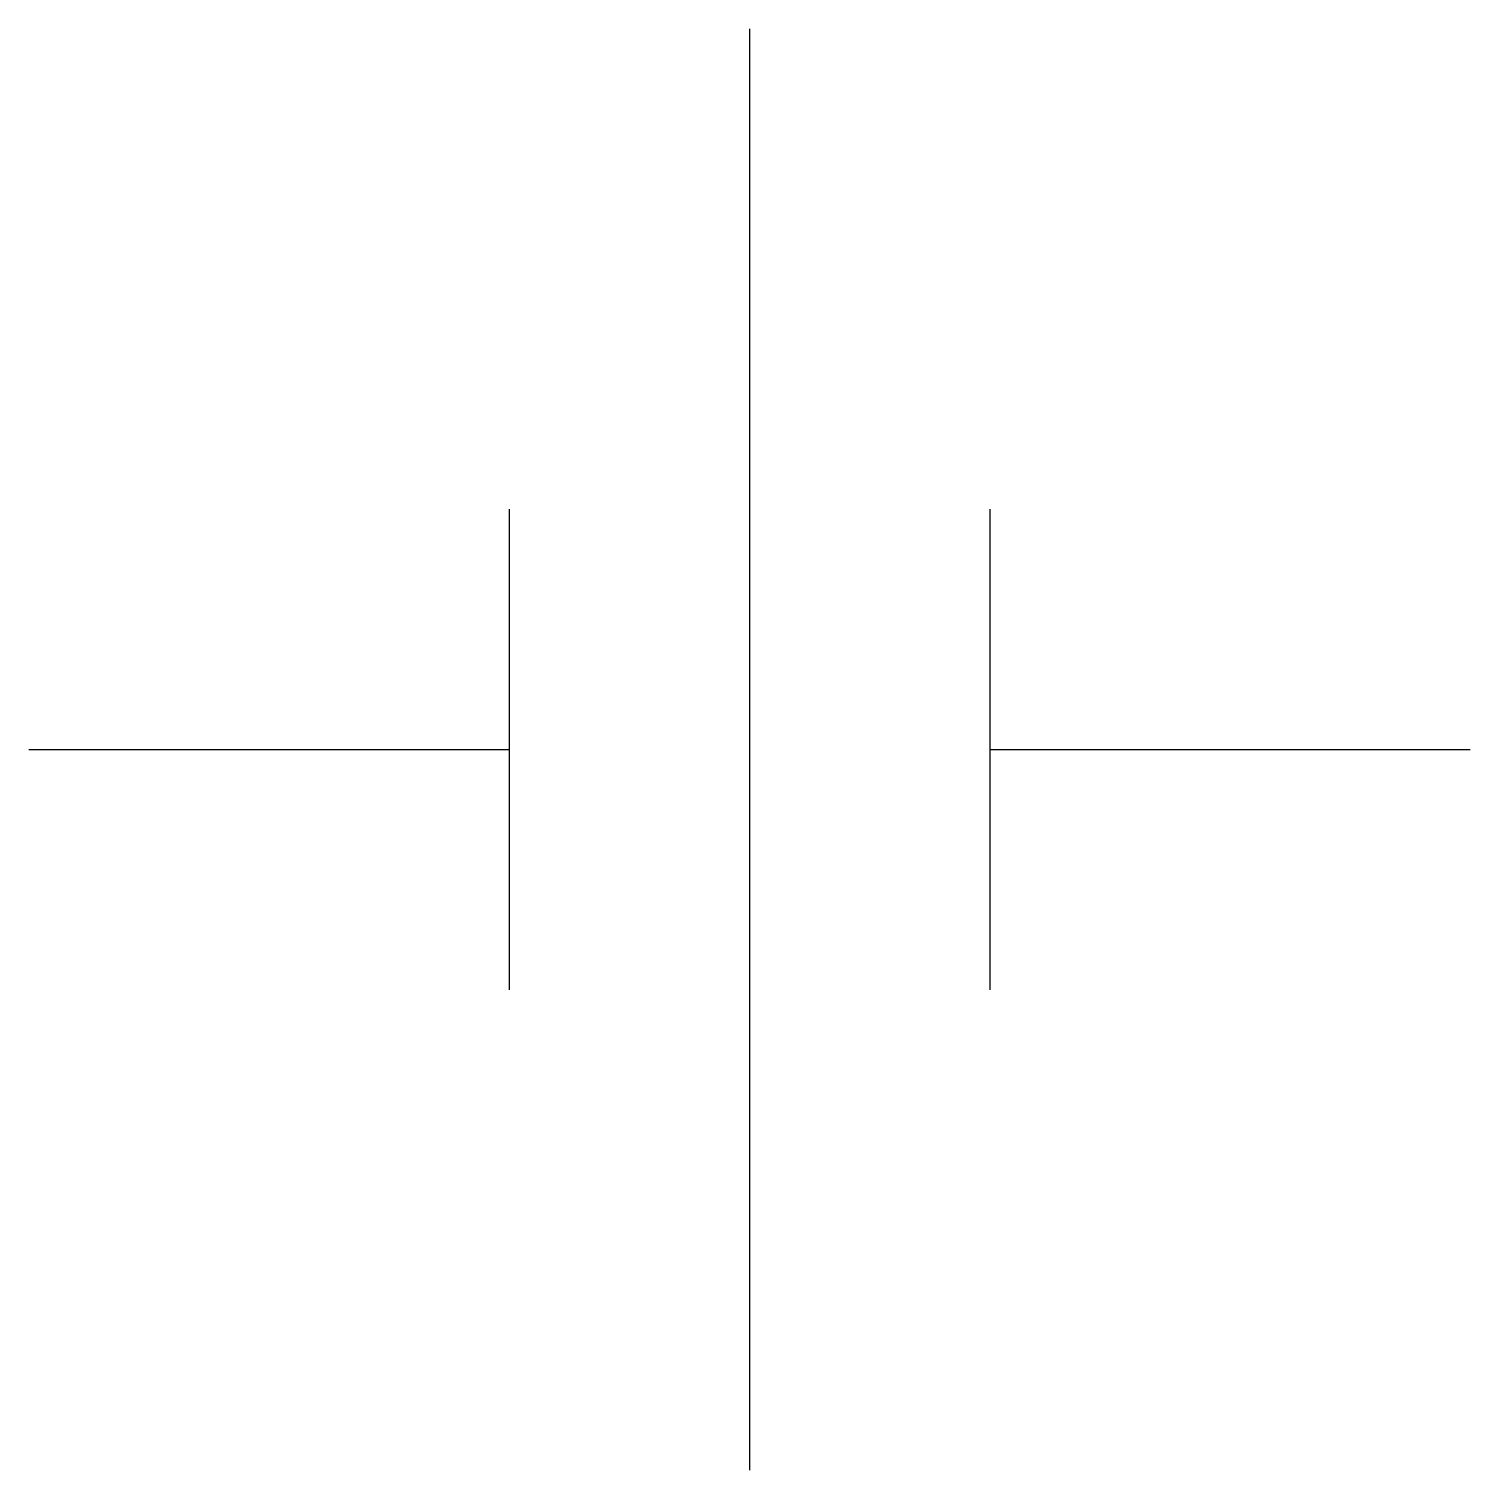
# Model space of a CAD drawing. Extents: x 0 to 0.6, y 0.1 to 0.7.
import ezdxf

# ---------------------------------------------------------------- set-up
doc = ezdxf.new("R2010")
doc.units = 0
doc.layers.get('0').update_dxf_attribs({"linetype": 'CONTINUOUS'})

msp = doc.modelspace()

# ---------------------------------------------------------------- linework, layer by layer
at = {"color": 0}
for p, q in [((0.3, 0.7), (0.3, 0.1)), ((0.2, 0.5), (0.2, 0.3)), ((0.4, 0.5), (0.4, 0.3)), ((0, 0.4), (0.2, 0.4)), ((0.4, 0.4), (0.6, 0.4))]:
    msp.add_line(p, q, dxfattribs=at)

doc.saveas('drawing.dxf')
